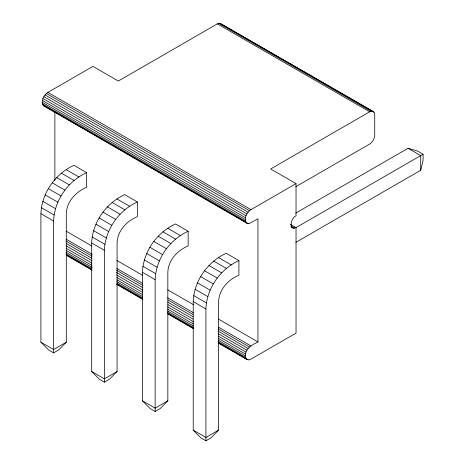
<?xml version="1.0" encoding="UTF-8"?>
<svg xmlns="http://www.w3.org/2000/svg" width="464" height="464" viewBox="0 0 464 464"><rect width="100%" height="100%" fill="white"/><g stroke="black" fill="none" stroke-linecap="round" stroke-linejoin="round"><path stroke-width="0.7" d="M40.913 213.678C41.702 193.036 55.233 173.878 73.915 165.312L86.606 172.637L86.606 187.294C75.87 191.794 66.648 201.567 66.3 213.678L66.3 342.212L58.603 349.978L53.604 352.866L48.61 349.978L40.913 342.212L40.913 213.678L53.604 221.003L53.604 352.866M53.604 221.003C54.398 200.361 67.924 181.209 86.606 172.637M91.681 242.991C92.475 222.349 106.001 203.191 124.683 194.625L137.373 201.95L137.373 216.607C126.643 221.108 117.415 230.881 117.067 242.991L117.067 371.525L109.371 379.291L104.377 382.174L99.377 379.291L91.681 371.525L91.681 242.991L104.377 250.316L104.377 382.174M104.377 250.316C105.166 229.674 118.697 210.517 137.373 201.95M142.454 272.298C143.243 251.662 156.774 232.505 175.456 223.938L188.146 231.263L188.146 245.92C177.41 250.421 168.188 260.194 167.84 272.298L167.84 400.838L160.144 408.604L155.144 411.487L150.15 408.604L142.454 400.838L142.454 272.298L155.144 279.63L155.144 411.487M155.144 279.63C155.939 258.987 169.464 239.83 188.146 231.263M193.221 301.612C194.016 280.969 207.541 261.818 226.223 253.245L238.914 260.577L238.914 275.233C228.184 279.734 218.956 289.507 218.608 301.612L218.608 430.145L210.911 437.917L205.917 440.8L200.918 437.917L193.221 430.145L193.221 301.612L205.917 308.943L205.917 440.8M205.917 308.943C206.706 288.301 220.238 269.143 238.914 260.577M290.394 224.344L296.032 227.598L296.032 333.123L250.972 359.136C247.486 361.74 244.052 357.495 245.456 354.02C246.587 347.681 252.776 344.537 257.955 341.916L257.955 218.805L249.499 223.462L246.935 223.236L43.854 105.989C39.875 101.894 43.854 94.998 47.891 92.394L92.951 66.381L118.337 81.038L217.338 23.879L219.878 23.2L373.242 111.459L374.552 113.332L374.726 114.747L374.726 135.268C374.558 138.771 372.604 142.158 369.651 144.06L295.713 186.748M246.935 223.236C242.956 219.141 246.935 212.245 250.972 209.647L296.032 183.628L296.032 215.876C290.945 217.517 288.115 230.602 296.032 227.598M295.823 242.376L420.715 170.271L423.087 160.405L423.087 154.245L417.751 151.165L408.024 148.289L295.684 213.144M373.242 111.459L370.962 111.256L369.651 111.818L270.645 168.977L296.032 183.628M66.3 342.212L53.604 349.537L40.913 342.212M295.823 227.72L423.087 154.245M117.067 371.525L104.377 378.85L91.681 371.525M167.84 400.838L155.144 408.163L142.454 400.838M218.608 430.145L205.917 437.477L193.221 430.145M43.854 105.989L45.037 106.355M219.878 23.2L374.048 112.207M218.654 23.322L370.962 111.256M217.338 23.879L369.651 111.818M408.024 148.289L420.715 155.614L420.715 170.271M290.957 225.985L294.721 228.16M290.986 226.832L293.492 228.276M291.189 227.232L292.442 227.957M47.891 92.394L250.972 209.647M46.417 93.473L249.499 210.726M45.037 94.929L248.118 212.176M43.854 96.663L246.935 213.91M42.949 98.548L246.03 215.801M42.375 100.468L245.456 217.72M42.183 102.289L245.265 219.536M42.375 103.884L245.456 221.131M42.949 105.148L246.03 222.395M246.239 222.517L248.118 223.602M66.3 169.708L78.99 177.033M117.067 199.021L129.758 206.347M167.84 228.334L180.531 235.66M218.608 257.642L231.298 264.973M61.347 173.13L74.037 180.461M112.114 202.443L124.81 209.769M162.887 231.756L175.578 239.082M213.655 261.064L226.351 268.395M56.585 177.55L69.275 184.875M107.352 206.863L120.048 214.188M158.125 236.17L170.816 243.501M208.893 265.483L221.589 272.815M52.194 182.793L64.885 190.118M102.962 212.1L115.658 219.431M153.735 241.413L166.425 248.745M204.502 270.727L217.198 278.052M48.349 188.657L61.039 195.988M99.116 217.97L111.812 225.295M149.889 247.283L162.58 254.608M200.657 276.59L213.353 283.922M45.188 194.921L57.884 202.252M95.961 224.234L108.651 231.559M146.728 253.547L159.425 260.872M197.502 282.86L210.192 290.186M42.845 201.341L55.535 208.672M93.612 230.654L106.308 237.986M144.385 259.968L157.076 267.293M195.153 289.281L207.849 296.606M41.4 207.675L54.091 215.006M92.168 236.988L104.864 244.319M142.941 266.301L155.631 273.627M193.708 295.614L206.405 302.94M66.155 231.182L91.855 246.019M116.928 260.495L142.628 275.332M167.695 289.809L193.395 304.645M218.469 319.116L257.955 341.916M66.068 239.192L92.394 254.394M116.841 268.505L142.541 283.342M167.608 297.818L193.308 312.655M218.382 327.132L250.972 345.947M65.847 240.996L92.168 256.198M116.615 270.309L142.941 285.505M168.014 299.982L193.082 314.459M218.155 328.93L249.499 347.026M66.346 243.536L92.046 258.373M116.493 272.484L142.819 287.686M167.887 302.157L192.96 316.634M218.034 331.11L248.118 348.481M66.416 245.99L92.116 260.826M116.563 274.943L142.889 290.139M167.956 304.616L193.03 319.087M218.103 333.564L246.935 350.21M66.137 248.24L91.837 263.082M116.911 277.553L142.605 292.39M167.678 306.866L193.378 321.703M218.451 336.18L246.03 352.101M66.195 250.525L91.895 265.362M116.963 279.838L142.663 294.675M167.736 309.146L193.436 323.988M218.503 338.459L245.456 354.02M65.998 252.346L92.324 267.542M116.771 281.654L142.465 296.49M167.539 310.967L193.239 325.803M218.312 340.28L245.265 355.842M66.195 253.936L91.895 268.778M116.963 283.249L142.663 298.085M167.736 312.562L193.436 327.398M218.503 341.875L245.456 357.437M66.137 254.84L91.837 269.677M116.911 284.148L142.605 298.984M167.678 313.461L193.378 328.297M218.451 342.774L248.118 359.902M66.416 255.316L92.116 270.152M116.563 284.27L142.889 299.466M167.956 313.942L193.03 328.419M218.103 342.89L246.935 359.536M54.874 111.696L54.874 180.496"/></g></svg>
